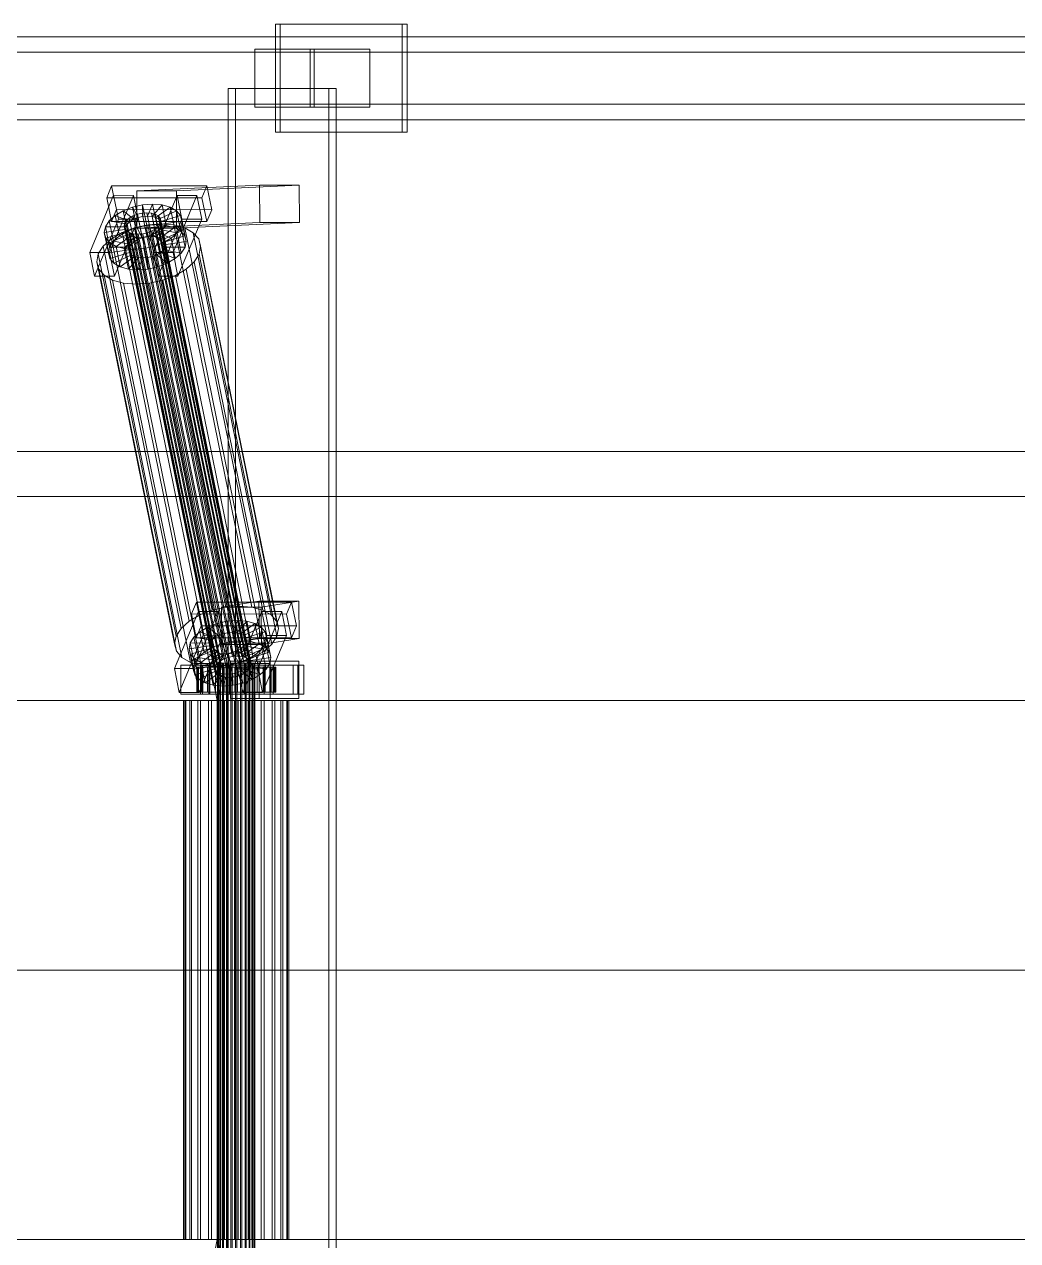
# Model space of a CAD drawing. Header units: millimetres. Extents: x -1970 to 34302, y -65268 to 6837.
# Drawn here: x 22670 to 23149, y -18130 to -17544 of the extents above; entities that cross this region are included whole.
import ezdxf

# ---------------------------------------------------------------- set-up
doc = ezdxf.new("R2010")
doc.units = ezdxf.units.MM
doc.layers.add('superior_C02', color=7, linetype='Continuous', lineweight=0)

msp = doc.modelspace()

# ---------------------------------------------------------------- linework, layer by layer
at = {"layer": 'superior_C02'}
for p, q in [((22852.637, -17544), (22791.431, -17544)), ((22791.431, -17544), (22791.431, -17596)), ((22793.769, -17544), (22791.431, -17544)), ((22793.769, -17596), (22793.769, -17544)), ((22793.769, -17544), (22854.975, -17544)), ((22852.637, -17596), (22852.637, -17544)), ((22852.637, -17544), (22854.975, -17544)), ((22854.975, -17544), (22854.975, -17596)), ((23550.312, -17550), (22402.707, -17550)), ((22414.397, -17550), (23562.002, -17550)), ((23604.381, -17550), (22456.776, -17550)), ((22471.389, -17550), (23618.994, -17550)), ((23609.601, -17557.5), (22406.465, -17557.5)), ((22410.639, -17557.5), (23613.774, -17557.5)), ((22810.212, -17556), (22781.522, -17556)), ((22781.522, -17556), (22781.522, -17584)), ((22808.273, -17556), (22781.522, -17556)), ((22808.273, -17584), (22808.273, -17556)), ((22808.273, -17556), (22836.963, -17556)), ((22810.212, -17584), (22810.212, -17556)), ((22810.212, -17556), (22836.963, -17556)), ((22836.963, -17556), (22836.963, -17584)), ((22817.236, -17575), (22768.654, -17575)), ((22768.654, -17575), (22768.654, -18425)), ((22772.161, -17575), (22768.654, -17575)), ((22772.161, -18425), (22772.161, -17575)), ((22772.161, -17575), (22820.743, -17575)), ((22817.236, -18425), (22817.236, -17575)), ((22817.236, -17575), (22820.743, -17575)), ((22820.743, -17575), (22820.743, -18425)), ((22406.465, -17582.5), (23609.601, -17582.5)), ((22410.639, -17582.5), (23613.774, -17582.5)), ((22781.522, -17584), (22810.212, -17584)), ((22781.522, -17584), (22808.273, -17584)), ((22836.963, -17584), (22808.273, -17584)), ((22836.963, -17584), (22810.212, -17584)), ((22402.707, -17590), (23550.312, -17590)), ((22414.397, -17590), (23562.002, -17590)), ((22456.776, -17590), (23604.381, -17590)), ((22471.389, -17590), (23618.994, -17590)), ((22791.431, -17596), (22852.637, -17596)), ((22791.431, -17596), (22793.769, -17596)), ((22854.975, -17596), (22793.769, -17596)), ((22854.975, -17596), (22852.637, -17596)), ((22712.521, -17621.857), (22710.12, -17627.592)), ((22714.855, -17633.325), (22712.521, -17621.857)), ((22712.521, -17621.857), (22758.425, -17621.914)), ((22783.859, -17621.488), (22724.639, -17624.356)), ((22743.765, -17624.356), (22802.986, -17621.488)), ((22756.025, -17627.65), (22758.425, -17621.914)), ((22758.425, -17621.914), (22760.759, -17633.382)), ((22783.934, -17639.486), (22783.859, -17621.488)), ((22783.859, -17621.488), (22802.986, -17621.488)), ((22802.986, -17621.488), (22803.061, -17639.486)), ((22713.47, -17626.449), (22701.946, -17653.98)), ((22756.025, -17627.65), (22710.12, -17627.592)), ((22710.12, -17627.592), (22712.454, -17639.061)), ((22711.51, -17653.992), (22723.033, -17626.461)), ((22715.803, -17637.917), (22713.47, -17626.449)), ((22713.47, -17626.449), (22723.033, -17626.461)), ((22723.033, -17626.461), (22725.367, -17637.929)), ((22743.765, -17624.356), (22724.639, -17624.356)), ((22724.639, -17624.356), (22724.713, -17642.354)), ((22744.072, -17626.487), (22732.549, -17654.019)), ((22742.113, -17654.031), (22753.636, -17626.499)), ((22743.84, -17642.354), (22743.765, -17624.356)), ((22746.406, -17637.955), (22744.072, -17626.487)), ((22744.072, -17626.487), (22753.636, -17626.499)), ((22753.636, -17626.499), (22755.969, -17637.967)), ((22758.358, -17639.118), (22756.025, -17627.65)), ((22712.454, -17639.061), (22714.855, -17633.325)), ((22714.262, -17636.164), (22718.095, -17633.91)), ((22760.759, -17633.382), (22714.855, -17633.325)), ((22718.095, -17633.91), (22722.583, -17632.183)), ((22718.095, -17633.91), (22723.159, -17637.975)), ((22720.095, -17643.74), (22718.095, -17633.91)), ((22722.583, -17632.183), (22727.421, -17631.1)), ((22722.583, -17632.183), (22725.285, -17637.157)), ((22724.583, -17642.013), (22722.583, -17632.183)), ((22722.826, -17636.336), (22724.952, -17635.518)), ((22724.952, -17635.518), (22727.244, -17635.005)), ((22768.461, -17849.317), (22724.952, -17635.518)), ((22727.244, -17635.005), (22729.545, -17634.832)), ((22770.752, -17848.804), (22727.244, -17635.005)), ((22727.421, -17631.1), (22732.279, -17630.735)), ((22727.421, -17631.1), (22727.577, -17636.643)), ((22729.421, -17640.93), (22727.421, -17631.1)), ((22729.545, -17634.832), (22731.699, -17635.011)), ((22773.054, -17848.631), (22729.545, -17634.832)), ((22732.279, -17630.735), (22729.878, -17636.47)), ((22731.699, -17635.011), (22733.559, -17635.529)), ((22775.208, -17848.809), (22731.699, -17635.011)), ((22736.826, -17631.112), (22732.032, -17636.649)), ((22734.279, -17640.564), (22732.279, -17630.735)), ((22732.279, -17630.735), (22736.826, -17631.112)), ((22733.559, -17635.529), (22734.998, -17636.352)), ((22777.068, -17849.328), (22733.559, -17635.529)), ((22740.753, -17632.206), (22733.892, -17637.167)), ((22743.791, -17633.943), (22735.332, -17637.99)), ((22738.827, -17640.942), (22736.826, -17631.112)), ((22736.826, -17631.112), (22740.753, -17632.206)), ((22742.753, -17642.036), (22740.753, -17632.206)), ((22740.753, -17632.206), (22743.791, -17633.943)), ((22745.792, -17643.772), (22743.791, -17633.943)), ((22743.791, -17633.943), (22745.734, -17636.203)), ((22760.759, -17633.382), (22758.358, -17639.118)), ((22704.28, -17665.449), (22715.803, -17637.917)), ((22708.986, -17644.431), (22709.547, -17641.61)), ((22709.547, -17641.61), (22711.347, -17638.79)), ((22709.547, -17641.61), (22719.111, -17641.622)), ((22711.548, -17651.44), (22709.547, -17641.61)), ((22711.347, -17638.79), (22714.262, -17636.164)), ((22711.347, -17638.79), (22719.963, -17640.286)), ((22713.347, -17648.62), (22711.347, -17638.79)), ((22712.454, -17639.061), (22758.358, -17639.118)), ((22725.367, -17637.929), (22713.844, -17665.461)), ((22714.262, -17636.164), (22721.344, -17639.042)), ((22716.263, -17645.994), (22714.262, -17636.164)), ((22725.367, -17637.929), (22715.803, -17637.917)), ((22718.511, -17641.32), (22718.777, -17639.983)), ((22718.85, -17642.566), (22718.511, -17641.32)), ((22762.02, -17855.119), (22718.511, -17641.32)), ((22718.777, -17639.983), (22719.63, -17638.648)), ((22762.286, -17853.782), (22718.777, -17639.983)), ((22719.111, -17641.622), (22718.845, -17642.958)), ((22719.963, -17640.286), (22719.111, -17641.622)), ((22719.111, -17641.622), (22721.111, -17651.452)), ((22719.63, -17638.648), (22721.011, -17637.404)), ((22763.139, -17852.446), (22719.63, -17638.648)), ((22721.344, -17639.042), (22719.963, -17640.286)), ((22719.963, -17640.286), (22721.964, -17650.116)), ((22721.011, -17637.404), (22722.826, -17636.336)), ((22764.519, -17851.202), (22721.011, -17637.404)), ((22723.159, -17637.975), (22721.344, -17639.042)), ((22721.344, -17639.042), (22723.344, -17648.872)), ((22766.335, -17850.135), (22722.826, -17636.336)), ((22725.285, -17637.157), (22723.159, -17637.975)), ((22723.159, -17637.975), (22725.16, -17647.804)), ((22723.52, -17642.107), (22729.988, -17640.659)), ((22729.421, -17640.93), (22724.583, -17642.013)), ((22783.934, -17639.486), (22724.713, -17642.354)), ((22727.577, -17636.643), (22725.285, -17637.157)), ((22725.285, -17637.157), (22727.286, -17646.986)), ((22729.878, -17636.47), (22727.577, -17636.643)), ((22727.577, -17636.643), (22729.577, -17646.473)), ((22734.279, -17640.564), (22729.421, -17640.93)), ((22729.577, -17646.473), (22729.421, -17640.93)), ((22729.878, -17636.47), (22731.879, -17646.3)), ((22732.032, -17636.649), (22729.878, -17636.47)), ((22729.988, -17640.659), (22736.483, -17640.17)), ((22767.495, -17824.968), (22729.988, -17640.659)), ((22731.879, -17646.3), (22734.279, -17640.564)), ((22732.032, -17636.649), (22734.033, -17646.479)), ((22733.892, -17637.167), (22732.032, -17636.649)), ((22735.139, -17641.341), (22733.758, -17642.585)), ((22733.892, -17637.167), (22735.893, -17646.997)), ((22735.332, -17637.99), (22733.892, -17637.167)), ((22734.033, -17646.479), (22738.827, -17640.942)), ((22738.827, -17640.942), (22734.279, -17640.564)), ((22734.883, -17665.487), (22746.406, -17637.955)), ((22734.998, -17636.352), (22735.918, -17637.422)), ((22778.507, -17850.15), (22734.998, -17636.352)), ((22735.991, -17640.005), (22735.139, -17641.341)), ((22778.648, -17855.139), (22735.139, -17641.341)), ((22735.332, -17637.99), (22737.332, -17647.82)), ((22736.252, -17639.061), (22735.332, -17637.99)), ((22735.472, -17642.979), (22736.325, -17641.643)), ((22735.918, -17637.422), (22736.257, -17638.668)), ((22779.427, -17851.221), (22735.918, -17637.422)), ((22736.257, -17638.668), (22735.991, -17640.005)), ((22735.991, -17640.005), (22779.5, -17853.804)), ((22745.734, -17636.203), (22736.252, -17639.061)), ((22736.252, -17639.061), (22738.252, -17648.891)), ((22736.591, -17640.307), (22736.252, -17639.061)), ((22779.766, -17852.467), (22736.257, -17638.668)), ((22736.325, -17641.643), (22736.591, -17640.307)), ((22736.325, -17641.643), (22745.888, -17641.655)), ((22738.325, -17651.473), (22736.325, -17641.643)), ((22736.483, -17640.17), (22742.562, -17640.674)), ((22773.99, -17824.479), (22736.483, -17640.17)), ((22746.449, -17638.834), (22736.591, -17640.307)), ((22736.591, -17640.307), (22738.591, -17650.137)), ((22742.753, -17642.036), (22738.827, -17640.942)), ((22742.562, -17640.674), (22747.811, -17642.137)), ((22780.069, -17824.984), (22742.562, -17640.674)), ((22803.061, -17639.486), (22743.84, -17642.354)), ((22745.888, -17641.655), (22744.088, -17644.475)), ((22755.969, -17637.967), (22744.446, -17665.499)), ((22747.735, -17646.033), (22745.734, -17636.203)), ((22745.734, -17636.203), (22746.449, -17638.834)), ((22746.449, -17638.834), (22745.888, -17641.655)), ((22745.888, -17641.655), (22747.888, -17651.485)), ((22755.969, -17637.967), (22746.406, -17637.955)), ((22748.45, -17648.664), (22746.449, -17638.834)), ((22803.061, -17639.486), (22783.934, -17639.486)), ((22708.5, -17650.939), (22712.397, -17647.428)), ((22708.986, -17644.431), (22718.845, -17642.958)), ((22709.701, -17647.062), (22708.986, -17644.431)), ((22710.986, -17654.261), (22708.986, -17644.431)), ((22709.701, -17647.062), (22719.183, -17644.204)), ((22711.644, -17649.322), (22709.701, -17647.062)), ((22711.701, -17656.892), (22709.701, -17647.062)), ((22711.644, -17649.322), (22720.104, -17645.275)), ((22712.397, -17647.428), (22717.52, -17644.416)), ((22749.905, -17831.737), (22712.397, -17647.428)), ((22716.263, -17645.994), (22713.347, -17648.62)), ((22714.682, -17651.059), (22721.543, -17646.098)), ((22720.095, -17643.74), (22716.263, -17645.994)), ((22723.344, -17648.872), (22716.263, -17645.994)), ((22717.52, -17644.416), (22723.52, -17642.107)), ((22755.028, -17828.725), (22717.52, -17644.416)), ((22718.609, -17652.153), (22723.403, -17646.616)), ((22718.845, -17642.958), (22719.183, -17644.204)), ((22718.845, -17642.958), (22720.845, -17652.788)), ((22719.77, -17643.637), (22718.85, -17642.566)), ((22762.359, -17856.365), (22718.85, -17642.566)), ((22719.183, -17644.204), (22720.104, -17645.275)), ((22719.183, -17644.204), (22721.184, -17654.034)), ((22721.21, -17644.459), (22719.77, -17643.637)), ((22763.279, -17857.435), (22719.77, -17643.637)), ((22724.583, -17642.013), (22720.095, -17643.74)), ((22725.16, -17647.804), (22720.095, -17643.74)), ((22720.104, -17645.275), (22721.543, -17646.098)), ((22720.104, -17645.275), (22722.104, -17655.105)), ((22723.07, -17644.978), (22721.21, -17644.459)), ((22764.718, -17858.258), (22721.21, -17644.459)), ((22721.543, -17646.098), (22723.403, -17646.616)), ((22721.543, -17646.098), (22723.543, -17655.927)), ((22725.224, -17645.156), (22723.07, -17644.978)), ((22766.578, -17858.776), (22723.07, -17644.978)), ((22723.156, -17652.53), (22725.557, -17646.795)), ((22723.403, -17646.616), (22725.557, -17646.795)), ((22723.403, -17646.616), (22725.403, -17656.446)), ((22761.028, -17826.416), (22723.52, -17642.107)), ((22727.286, -17646.986), (22724.583, -17642.013)), ((22724.713, -17642.354), (22743.84, -17642.354)), ((22725.16, -17647.804), (22727.286, -17646.986)), ((22727.525, -17644.983), (22725.224, -17645.156)), ((22768.733, -17858.955), (22725.224, -17645.156)), ((22725.557, -17646.795), (22727.858, -17646.622)), ((22725.557, -17646.795), (22727.558, -17656.624)), ((22727.286, -17646.986), (22729.577, -17646.473)), ((22729.817, -17644.47), (22727.525, -17644.983)), ((22771.034, -17858.782), (22727.525, -17644.983)), ((22727.858, -17646.622), (22730.15, -17646.108)), ((22728.015, -17652.165), (22727.858, -17646.622)), ((22727.858, -17646.622), (22729.859, -17656.451)), ((22729.577, -17646.473), (22731.879, -17646.3)), ((22731.943, -17643.652), (22729.817, -17644.47)), ((22773.325, -17858.269), (22729.817, -17644.47)), ((22730.15, -17646.108), (22732.276, -17645.29)), ((22732.853, -17651.082), (22730.15, -17646.108)), ((22730.15, -17646.108), (22732.15, -17655.938)), ((22731.879, -17646.3), (22734.033, -17646.479)), ((22733.758, -17642.585), (22731.943, -17643.652)), ((22775.451, -17857.451), (22731.943, -17643.652)), ((22732.276, -17645.29), (22734.091, -17644.223)), ((22737.341, -17649.355), (22732.276, -17645.29)), ((22732.276, -17645.29), (22734.276, -17655.12)), ((22777.267, -17856.383), (22733.758, -17642.585)), ((22734.033, -17646.479), (22735.893, -17646.997)), ((22734.091, -17644.223), (22735.472, -17642.979)), ((22741.173, -17647.101), (22734.091, -17644.223)), ((22734.091, -17644.223), (22736.092, -17654.053)), ((22744.088, -17644.475), (22735.472, -17642.979)), ((22735.472, -17642.979), (22737.473, -17652.809)), ((22735.893, -17646.997), (22742.753, -17642.036)), ((22735.893, -17646.997), (22737.332, -17647.82)), ((22737.332, -17647.82), (22745.792, -17643.772)), ((22741.173, -17647.101), (22737.341, -17649.355)), ((22738.252, -17648.891), (22747.735, -17646.033)), ((22744.088, -17644.475), (22741.173, -17647.101)), ((22743.173, -17656.931), (22741.173, -17647.101)), ((22745.792, -17643.772), (22742.753, -17642.036)), ((22746.089, -17654.305), (22744.088, -17644.475)), ((22747.735, -17646.033), (22745.792, -17643.772)), ((22748.45, -17648.664), (22747.735, -17646.033)), ((22747.811, -17642.137), (22751.873, -17644.459)), ((22785.319, -17826.446), (22747.811, -17642.137)), ((22751.873, -17644.459), (22754.47, -17647.481)), ((22789.38, -17828.768), (22751.873, -17644.459)), ((22754.47, -17647.481), (22755.426, -17650.998)), ((22791.978, -17831.79), (22754.47, -17647.481)), ((22706.094, -17654.709), (22708.5, -17650.939)), ((22746.007, -17835.248), (22708.5, -17650.939)), ((22711.548, -17651.44), (22710.986, -17654.261)), ((22720.845, -17652.788), (22710.986, -17654.261)), ((22713.347, -17648.62), (22711.548, -17651.44)), ((22721.111, -17651.452), (22711.548, -17651.44)), ((22714.682, -17651.059), (22711.644, -17649.322)), ((22713.644, -17659.152), (22711.644, -17649.322)), ((22721.964, -17650.116), (22713.347, -17648.62)), ((22718.609, -17652.153), (22714.682, -17651.059)), ((22716.683, -17660.889), (22714.682, -17651.059)), ((22723.156, -17652.53), (22718.609, -17652.153)), ((22720.609, -17661.983), (22718.609, -17652.153)), ((22720.845, -17652.788), (22721.111, -17651.452)), ((22721.184, -17654.034), (22720.845, -17652.788)), ((22721.111, -17651.452), (22721.964, -17650.116)), ((22721.964, -17650.116), (22723.344, -17648.872)), ((22728.015, -17652.165), (22723.156, -17652.53)), ((22725.157, -17662.36), (22723.156, -17652.53)), ((22723.344, -17648.872), (22725.16, -17647.804)), ((22732.853, -17651.082), (22728.015, -17652.165)), ((22730.015, -17661.995), (22728.015, -17652.165)), ((22737.341, -17649.355), (22732.853, -17651.082)), ((22734.853, -17660.912), (22732.853, -17651.082)), ((22737.473, -17652.809), (22736.092, -17654.053)), ((22737.332, -17647.82), (22738.252, -17648.891)), ((22739.341, -17659.184), (22737.341, -17649.355)), ((22738.325, -17651.473), (22737.473, -17652.809)), ((22737.473, -17652.809), (22746.089, -17654.305)), ((22738.252, -17648.891), (22738.591, -17650.137)), ((22738.591, -17650.137), (22738.325, -17651.473)), ((22747.888, -17651.485), (22738.325, -17651.473)), ((22738.591, -17650.137), (22748.45, -17648.664)), ((22746.089, -17654.305), (22747.888, -17651.485)), ((22747.888, -17651.485), (22748.45, -17648.664)), ((22755.426, -17650.998), (22754.676, -17654.769)), ((22792.934, -17835.307), (22755.426, -17650.998)), ((22711.51, -17653.992), (22701.946, -17653.98)), ((22701.946, -17653.98), (22704.28, -17665.449)), ((22705.343, -17658.48), (22706.094, -17654.709)), ((22706.299, -17661.997), (22705.343, -17658.48)), ((22742.851, -17842.789), (22705.343, -17658.48)), ((22743.602, -17839.018), (22706.094, -17654.709)), ((22710.986, -17654.261), (22711.701, -17656.892)), ((22713.844, -17665.461), (22711.51, -17653.992)), ((22721.184, -17654.034), (22711.701, -17656.892)), ((22711.701, -17656.892), (22713.644, -17659.152)), ((22722.104, -17655.105), (22713.644, -17659.152)), ((22713.644, -17659.152), (22716.683, -17660.889)), ((22723.543, -17655.927), (22716.683, -17660.889)), ((22725.403, -17656.446), (22720.609, -17661.983)), ((22722.104, -17655.105), (22721.184, -17654.034)), ((22723.543, -17655.927), (22722.104, -17655.105)), ((22725.403, -17656.446), (22723.543, -17655.927)), ((22727.558, -17656.624), (22725.157, -17662.36)), ((22727.558, -17656.624), (22725.403, -17656.446)), ((22729.859, -17656.451), (22727.558, -17656.624)), ((22732.15, -17655.938), (22729.859, -17656.451)), ((22729.859, -17656.451), (22730.015, -17661.995)), ((22734.276, -17655.12), (22732.15, -17655.938)), ((22732.15, -17655.938), (22734.853, -17660.912)), ((22742.113, -17654.031), (22732.549, -17654.019)), ((22732.549, -17654.019), (22734.883, -17665.487)), ((22736.092, -17654.053), (22734.276, -17655.12)), ((22734.276, -17655.12), (22739.341, -17659.184)), ((22734.853, -17660.912), (22739.341, -17659.184)), ((22736.092, -17654.053), (22743.173, -17656.931)), ((22739.341, -17659.184), (22743.173, -17656.931)), ((22744.446, -17665.499), (22742.113, -17654.031)), ((22743.173, -17656.931), (22746.089, -17654.305)), ((22752.27, -17658.539), (22748.373, -17662.05)), ((22754.676, -17654.769), (22752.27, -17658.539)), ((22789.778, -17842.848), (22752.27, -17658.539)), ((22754.676, -17654.769), (22792.183, -17839.078)), ((22708.897, -17665.019), (22706.299, -17661.997)), ((22743.807, -17846.306), (22706.299, -17661.997)), ((22712.959, -17667.341), (22708.897, -17665.019)), ((22746.405, -17849.328), (22708.897, -17665.019)), ((22716.683, -17660.889), (22720.609, -17661.983)), ((22720.609, -17661.983), (22725.157, -17662.36)), ((22725.157, -17662.36), (22730.015, -17661.995)), ((22730.015, -17661.995), (22734.853, -17660.912)), ((22743.249, -17665.062), (22737.25, -17667.371)), ((22748.373, -17662.05), (22743.249, -17665.062)), ((22780.757, -17849.371), (22743.249, -17665.062)), ((22785.88, -17846.359), (22748.373, -17662.05)), ((22704.28, -17665.449), (22713.844, -17665.461)), ((22718.208, -17668.803), (22712.959, -17667.341)), ((22750.466, -17851.65), (22712.959, -17667.341)), ((22724.287, -17669.308), (22718.208, -17668.803)), ((22755.716, -17853.113), (22718.208, -17668.803)), ((22730.782, -17668.819), (22724.287, -17669.308)), ((22761.795, -17853.617), (22724.287, -17669.308)), ((22737.25, -17667.371), (22730.782, -17668.819)), ((22768.29, -17853.128), (22730.782, -17668.819)), ((22734.883, -17665.487), (22744.446, -17665.499)), ((22774.757, -17851.68), (22737.25, -17667.371)), ((16335.427, -17750), (25411.088, -17750)), ((25412.557, -17750), (16336.897, -17750)), ((21805.732, -17771.702), (22743.432, -17771.702)), ((22745.175, -17771.702), (21807.476, -17771.702)), ((22743.432, -17771.702), (22763.436, -17870)), ((22743.432, -17771.702), (22745.175, -17771.702)), ((22743.432, -17771.702), (23317.533, -17771.702)), ((22765.179, -17870), (22745.175, -17771.702)), ((23319.277, -17771.702), (22745.175, -17771.702)), ((22753.363, -17822.549), (22750.962, -17828.285)), ((22755.696, -17834.017), (22753.363, -17822.549)), ((22753.363, -17822.549), (22799.267, -17822.606)), ((22783.546, -17822.189), (22765.396, -17825.057)), ((22783.789, -17840.17), (22783.546, -17822.189)), ((22783.546, -17822.189), (22802.673, -17822.189)), ((22784.523, -17825.057), (22802.673, -17822.189)), ((22796.866, -17828.342), (22799.267, -17822.606)), ((22799.267, -17822.606), (22801.601, -17834.074)), ((22802.673, -17822.189), (22802.915, -17840.17)), ((22754.311, -17827.141), (22742.788, -17854.673)), ((22755.028, -17828.725), (22749.905, -17831.737)), ((22796.866, -17828.342), (22750.962, -17828.285)), ((22750.962, -17828.285), (22753.296, -17839.753)), ((22752.351, -17854.685), (22763.875, -17827.153)), ((22756.645, -17838.609), (22754.311, -17827.141)), ((22754.311, -17827.141), (22763.875, -17827.153)), ((22761.028, -17826.416), (22755.028, -17828.725)), ((22767.495, -17824.968), (22761.028, -17826.416)), ((22763.875, -17827.153), (22766.208, -17838.621)), ((22784.523, -17825.057), (22765.396, -17825.057)), ((22765.396, -17825.057), (22765.639, -17843.038)), ((22773.99, -17824.479), (22767.495, -17824.968)), ((22784.914, -17827.179), (22773.391, -17854.711)), ((22780.069, -17824.984), (22773.99, -17824.479)), ((22785.319, -17826.446), (22780.069, -17824.984)), ((22782.954, -17854.723), (22794.477, -17827.191)), ((22784.766, -17843.038), (22784.523, -17825.057)), ((22787.248, -17838.647), (22784.914, -17827.179)), ((22784.914, -17827.179), (22794.477, -17827.191)), ((22789.38, -17828.768), (22785.319, -17826.446)), ((22791.978, -17831.79), (22789.38, -17828.768)), ((22794.477, -17827.191), (22796.811, -17838.659)), ((22799.2, -17839.81), (22796.866, -17828.342)), ((22746.007, -17835.248), (22743.602, -17839.018)), ((22749.905, -17831.737), (22746.007, -17835.248)), ((22753.296, -17839.753), (22755.696, -17834.017)), ((22755.104, -17836.856), (22758.936, -17834.603)), ((22801.601, -17834.074), (22755.696, -17834.017)), ((22758.936, -17834.603), (22763.424, -17832.875)), ((22758.936, -17834.603), (22764.001, -17838.667)), ((22760.937, -17844.433), (22758.936, -17834.603)), ((22763.424, -17832.875), (22768.262, -17831.792)), ((22763.424, -17832.875), (22766.127, -17837.849)), ((22765.425, -17842.705), (22763.424, -17832.875)), ((22768.262, -17831.792), (22773.121, -17831.427)), ((22768.262, -17831.792), (22768.419, -17837.336)), ((22770.263, -17841.622), (22768.262, -17831.792)), ((22773.121, -17831.427), (22770.72, -17837.163)), ((22777.668, -17831.804), (22772.874, -17837.341)), ((22775.121, -17841.257), (22773.121, -17831.427)), ((22773.121, -17831.427), (22777.668, -17831.804)), ((22781.595, -17832.898), (22774.734, -17837.86)), ((22784.633, -17834.635), (22776.173, -17838.682)), ((22779.668, -17841.634), (22777.668, -17831.804)), ((22777.668, -17831.804), (22781.595, -17832.898)), ((22783.595, -17842.728), (22781.595, -17832.898)), ((22781.595, -17832.898), (22784.633, -17834.635)), ((22786.633, -17844.465), (22784.633, -17834.635)), ((22784.633, -17834.635), (22786.576, -17836.895)), ((22792.934, -17835.307), (22791.978, -17831.79)), ((22792.183, -17839.078), (22792.934, -17835.307)), ((22801.601, -17834.074), (22799.2, -17839.81)), ((22743.602, -17839.018), (22742.851, -17842.789)), ((22745.122, -17866.141), (22756.645, -17838.609)), ((22750.389, -17842.302), (22752.189, -17839.482)), ((22752.189, -17839.482), (22755.104, -17836.856)), ((22752.189, -17839.482), (22760.805, -17840.978)), ((22754.189, -17849.312), (22752.189, -17839.482)), ((22753.296, -17839.753), (22799.2, -17839.81)), ((22766.208, -17838.621), (22754.685, -17866.153)), ((22755.104, -17836.856), (22762.186, -17839.734)), ((22757.104, -17846.686), (22755.104, -17836.856)), ((22766.208, -17838.621), (22756.645, -17838.609)), ((22760.805, -17840.978), (22759.952, -17842.314)), ((22762.186, -17839.734), (22760.805, -17840.978)), ((22760.805, -17840.978), (22762.805, -17850.808)), ((22764.001, -17838.667), (22762.186, -17839.734)), ((22762.186, -17839.734), (22764.186, -17849.564)), ((22766.127, -17837.849), (22764.001, -17838.667)), ((22764.001, -17838.667), (22766.001, -17848.497)), ((22783.789, -17840.17), (22765.639, -17843.038)), ((22768.419, -17837.336), (22766.127, -17837.849)), ((22766.127, -17837.849), (22768.127, -17847.679)), ((22770.72, -17837.163), (22768.419, -17837.336)), ((22768.419, -17837.336), (22770.419, -17847.165)), ((22775.121, -17841.257), (22770.263, -17841.622)), ((22770.72, -17837.163), (22772.72, -17846.992)), ((22772.874, -17837.341), (22770.72, -17837.163)), ((22772.72, -17846.992), (22775.121, -17841.257)), ((22772.874, -17837.341), (22774.874, -17847.171)), ((22774.734, -17837.86), (22772.874, -17837.341)), ((22774.734, -17837.86), (22776.734, -17847.689)), ((22776.173, -17838.682), (22774.734, -17837.86)), ((22779.668, -17841.634), (22775.121, -17841.257)), ((22775.725, -17866.179), (22787.248, -17838.647)), ((22776.173, -17838.682), (22778.174, -17848.512)), ((22777.093, -17839.753), (22776.173, -17838.682)), ((22786.576, -17836.895), (22777.093, -17839.753)), ((22777.093, -17839.753), (22779.094, -17849.583)), ((22777.432, -17840.999), (22777.093, -17839.753)), ((22777.166, -17842.335), (22777.432, -17840.999)), ((22787.291, -17839.526), (22777.432, -17840.999)), ((22777.432, -17840.999), (22779.433, -17850.829)), ((22802.915, -17840.17), (22783.789, -17840.17)), ((22802.915, -17840.17), (22784.766, -17843.038)), ((22796.811, -17838.659), (22785.288, -17866.191)), ((22788.576, -17846.725), (22786.576, -17836.895)), ((22786.576, -17836.895), (22787.291, -17839.526)), ((22787.291, -17839.526), (22786.73, -17842.347)), ((22796.811, -17838.659), (22787.248, -17838.647)), ((22789.291, -17849.356), (22787.291, -17839.526)), ((22789.778, -17842.848), (22792.183, -17839.078)), ((22742.851, -17842.789), (22743.807, -17846.306)), ((22743.807, -17846.306), (22746.405, -17849.328)), ((22749.828, -17845.123), (22750.389, -17842.302)), ((22749.828, -17845.123), (22759.686, -17843.65)), ((22750.543, -17847.754), (22749.828, -17845.123)), ((22751.828, -17854.953), (22749.828, -17845.123)), ((22750.389, -17842.302), (22759.952, -17842.314)), ((22752.389, -17852.132), (22750.389, -17842.302)), ((22750.543, -17847.754), (22760.025, -17844.897)), ((22752.486, -17850.015), (22760.945, -17845.967)), ((22757.104, -17846.686), (22754.189, -17849.312)), ((22755.524, -17851.751), (22762.385, -17846.79)), ((22760.937, -17844.433), (22757.104, -17846.686)), ((22764.186, -17849.564), (22757.104, -17846.686)), ((22759.952, -17842.314), (22759.686, -17843.65)), ((22759.686, -17843.65), (22760.025, -17844.897)), ((22759.686, -17843.65), (22761.687, -17853.48)), ((22759.952, -17842.314), (22761.953, -17852.144)), ((22760.025, -17844.897), (22760.945, -17845.967)), ((22760.025, -17844.897), (22762.026, -17854.726)), ((22765.425, -17842.705), (22760.937, -17844.433)), ((22766.001, -17848.497), (22760.937, -17844.433)), ((22760.945, -17845.967), (22762.385, -17846.79)), ((22760.945, -17845.967), (22762.946, -17855.797)), ((22762.385, -17846.79), (22764.245, -17847.308)), ((22762.385, -17846.79), (22764.385, -17856.62)), ((22770.263, -17841.622), (22765.425, -17842.705)), ((22768.127, -17847.679), (22765.425, -17842.705)), ((22765.639, -17843.038), (22784.766, -17843.038)), ((22768.127, -17847.679), (22770.419, -17847.165)), ((22768.7, -17847.314), (22770.992, -17846.801)), ((22770.419, -17847.165), (22770.263, -17841.622)), ((22770.419, -17847.165), (22772.72, -17846.992)), ((22770.992, -17846.801), (22773.118, -17845.983)), ((22773.694, -17851.774), (22770.992, -17846.801)), ((22770.992, -17846.801), (22772.992, -17856.631)), ((22772.72, -17846.992), (22774.874, -17847.171)), ((22773.118, -17845.983), (22774.933, -17844.915)), ((22778.182, -17850.047), (22773.118, -17845.983)), ((22773.118, -17845.983), (22775.118, -17855.812)), ((22774.874, -17847.171), (22779.668, -17841.634)), ((22774.874, -17847.171), (22776.734, -17847.689)), ((22774.933, -17844.915), (22776.314, -17843.671)), ((22782.015, -17847.793), (22774.933, -17844.915)), ((22774.933, -17844.915), (22776.933, -17854.745)), ((22776.314, -17843.671), (22777.166, -17842.335)), ((22784.93, -17845.167), (22776.314, -17843.671)), ((22776.314, -17843.671), (22778.314, -17853.501)), ((22776.734, -17847.689), (22783.595, -17842.728)), ((22777.166, -17842.335), (22786.73, -17842.347)), ((22779.167, -17852.165), (22777.166, -17842.335)), ((22778.174, -17848.512), (22786.633, -17844.465)), ((22779.094, -17849.583), (22788.576, -17846.725)), ((22783.595, -17842.728), (22779.668, -17841.634)), ((22780.757, -17849.371), (22785.88, -17846.359)), ((22784.93, -17845.167), (22782.015, -17847.793)), ((22786.633, -17844.465), (22783.595, -17842.728)), ((22786.73, -17842.347), (22784.93, -17845.167)), ((22786.93, -17854.997), (22784.93, -17845.167)), ((22785.88, -17846.359), (22789.778, -17842.848)), ((22788.576, -17846.725), (22786.633, -17844.465)), ((22786.73, -17842.347), (22788.73, -17852.177)), ((22789.291, -17849.356), (22788.576, -17846.725)), ((22755.361, -17853), (22745.798, -17853)), ((22745.798, -17853), (22745.798, -17867)), ((22759.827, -17853), (22745.798, -17853)), ((22746.405, -17849.328), (22750.466, -17851.65)), ((22750.466, -17851.65), (22755.716, -17853.113)), ((22752.486, -17850.015), (22750.543, -17847.754)), ((22752.543, -17857.584), (22750.543, -17847.754)), ((22752.389, -17852.132), (22751.828, -17854.953)), ((22754.189, -17849.312), (22752.389, -17852.132)), ((22761.953, -17852.144), (22752.389, -17852.132)), ((22755.524, -17851.751), (22752.486, -17850.015)), ((22754.486, -17859.844), (22752.486, -17850.015)), ((22762.805, -17850.808), (22754.189, -17849.312)), ((22755.361, -17867), (22755.361, -17853)), ((22755.361, -17853), (22769.39, -17853)), ((22759.451, -17852.845), (22755.524, -17851.751)), ((22757.524, -17861.581), (22755.524, -17851.751)), ((22802.277, -17853), (22756.373, -17853)), ((22756.373, -17853), (22756.373, -17867)), ((22759.296, -17853), (22756.373, -17853)), ((22759.296, -17867), (22759.296, -17853)), ((22759.296, -17853), (22805.2, -17853)), ((22759.451, -17852.845), (22764.245, -17847.308)), ((22763.998, -17853.223), (22759.451, -17852.845)), ((22761.451, -17862.675), (22759.451, -17852.845)), ((22759.827, -17867), (22759.827, -17853)), ((22759.827, -17853), (22769.39, -17853)), ((22761.687, -17853.48), (22761.953, -17852.144)), ((22761.953, -17852.144), (22762.805, -17850.808)), ((22763.139, -17852.446), (22762.286, -17853.782)), ((22762.805, -17850.808), (22764.186, -17849.564)), ((22764.519, -17851.202), (22763.139, -17852.446)), ((22763.834, -17852), (22763.608, -17852)), ((22763.608, -17852), (22763.996, -17852)), ((22763.608, -18148), (22763.608, -17852)), ((22764.657, -17852), (22763.834, -17852)), ((22763.834, -18148), (22763.834, -17852)), ((22763.996, -17852), (22764.97, -17852)), ((22763.996, -18148), (22763.996, -17852)), ((22763.998, -17853.223), (22766.399, -17847.487)), ((22768.856, -17852.857), (22763.998, -17853.223)), ((22764.186, -17849.564), (22766.001, -17848.497)), ((22764.245, -17847.308), (22766.399, -17847.487)), ((22764.245, -17847.308), (22766.245, -17857.138)), ((22766.335, -17850.135), (22764.519, -17851.202)), ((22766.022, -17852), (22764.657, -17852)), ((22764.657, -18148), (22764.657, -17852)), ((22764.97, -17852), (22766.464, -17852)), ((22764.97, -18148), (22764.97, -17852)), ((22766.001, -17848.497), (22768.127, -17847.679)), ((22767.835, -17852), (22766.022, -17852)), ((22766.022, -18148), (22766.022, -17852)), ((22768.461, -17849.317), (22766.335, -17850.135)), ((22766.399, -17847.487), (22768.7, -17847.314)), ((22766.399, -17847.487), (22768.399, -17857.317)), ((22766.464, -17852), (22768.377, -17852)), ((22766.464, -18148), (22766.464, -17852)), ((22769.973, -17852), (22767.835, -17852)), ((22767.835, -18148), (22767.835, -17852)), ((22768.29, -17853.128), (22774.757, -17851.68)), ((22768.377, -17852), (22770.577, -17852)), ((22768.377, -18148), (22768.377, -17852)), ((22770.752, -17848.804), (22768.461, -17849.317)), ((22768.856, -17852.857), (22768.7, -17847.314)), ((22768.7, -17847.314), (22770.7, -17857.144)), ((22773.694, -17851.774), (22768.856, -17852.857)), ((22770.857, -17862.687), (22768.856, -17852.857)), ((22769.39, -17853), (22769.39, -17867)), ((22788.888, -17851), (22769.762, -17851)), ((22769.762, -17851), (22769.762, -17869)), ((22783.674, -17851), (22769.762, -17851)), ((22772.29, -17852), (22769.973, -17852)), ((22769.973, -18148), (22769.973, -17852)), ((22770.577, -17852), (22772.916, -17852)), ((22770.577, -18148), (22770.577, -17852)), ((22773.054, -17848.631), (22770.752, -17848.804)), ((22774.629, -17852), (22772.29, -17852)), ((22772.29, -18148), (22772.29, -17852)), ((22772.916, -17852), (22775.233, -17852)), ((22772.916, -18148), (22772.916, -17852)), ((22775.208, -17848.809), (22773.054, -17848.631)), ((22778.182, -17850.047), (22773.694, -17851.774)), ((22775.695, -17861.604), (22773.694, -17851.774)), ((22776.829, -17852), (22774.629, -17852)), ((22774.629, -18148), (22774.629, -17852)), ((22774.757, -17851.68), (22780.757, -17849.371)), ((22777.068, -17849.328), (22775.208, -17848.809)), ((22775.233, -17852), (22777.371, -17852)), ((22775.233, -18148), (22775.233, -17852)), ((22785.964, -17853), (22776.401, -17853)), ((22776.401, -17853), (22776.401, -17867)), ((22790.429, -17853), (22776.401, -17853)), ((22776.734, -17847.689), (22778.174, -17848.512)), ((22778.742, -17852), (22776.829, -17852)), ((22776.829, -18148), (22776.829, -17852)), ((22778.507, -17850.15), (22777.068, -17849.328)), ((22777.371, -17852), (22779.185, -17852)), ((22777.371, -18148), (22777.371, -17852)), ((22778.174, -17848.512), (22779.094, -17849.583)), ((22782.015, -17847.793), (22778.182, -17850.047)), ((22780.183, -17859.877), (22778.182, -17850.047)), ((22779.167, -17852.165), (22778.314, -17853.501)), ((22779.427, -17851.221), (22778.507, -17850.15)), ((22780.236, -17852), (22778.742, -17852)), ((22778.742, -18148), (22778.742, -17852)), ((22779.094, -17849.583), (22779.433, -17850.829)), ((22779.433, -17850.829), (22779.167, -17852.165)), ((22788.73, -17852.177), (22779.167, -17852.165)), ((22779.185, -17852), (22780.549, -17852)), ((22779.185, -18148), (22779.185, -17852)), ((22779.766, -17852.467), (22779.427, -17851.221)), ((22779.433, -17850.829), (22789.291, -17849.356)), ((22779.5, -17853.804), (22779.766, -17852.467)), ((22781.21, -17852), (22780.236, -17852)), ((22780.236, -18148), (22780.236, -17852)), ((22780.549, -17852), (22781.372, -17852)), ((22780.549, -18148), (22780.549, -17852)), ((22781.598, -17852), (22781.21, -17852)), ((22781.21, -17852), (22781.21, -18148)), ((22781.372, -17852), (22781.598, -17852)), ((22781.372, -18148), (22781.372, -17852)), ((22781.598, -18148), (22781.598, -17852)), ((22784.015, -17857.623), (22782.015, -17847.793)), ((22783.674, -17869), (22783.674, -17851)), ((22783.674, -17851), (22802.8, -17851)), ((22785.964, -17867), (22785.964, -17853)), ((22785.964, -17853), (22799.993, -17853)), ((22786.93, -17854.997), (22788.73, -17852.177)), ((22788.73, -17852.177), (22789.291, -17849.356)), ((22788.888, -17869), (22788.888, -17851)), ((22788.888, -17851), (22802.8, -17851)), ((22790.429, -17867), (22790.429, -17853)), ((22790.429, -17853), (22799.993, -17853)), ((22799.993, -17853), (22799.993, -17867)), ((22802.277, -17867), (22802.277, -17853)), ((22802.277, -17853), (22805.2, -17853)), ((22802.8, -17851), (22802.8, -17869)), ((22805.2, -17853), (22805.2, -17867)), ((22752.351, -17854.685), (22742.788, -17854.673)), ((22742.788, -17854.673), (22745.122, -17866.141)), ((22761.687, -17853.48), (22751.828, -17854.953)), ((22751.828, -17854.953), (22752.543, -17857.584)), ((22754.685, -17866.153), (22752.351, -17854.685)), ((22762.026, -17854.726), (22752.543, -17857.584)), ((22752.543, -17857.584), (22754.486, -17859.844)), ((22754.09, -17854), (22753.615, -17854)), ((22753.615, -17854), (22763.608, -17854)), ((22753.615, -17866), (22753.615, -17854)), ((22753.615, -17854), (22754.433, -17854)), ((22755.828, -17854), (22754.09, -17854)), ((22754.09, -17854), (22763.834, -17854)), ((22754.09, -17866), (22754.09, -17854)), ((22754.433, -17854), (22763.996, -17854)), ((22754.433, -17866), (22754.433, -17854)), ((22754.433, -17854), (22756.489, -17854)), ((22762.946, -17855.797), (22754.486, -17859.844)), ((22755.716, -17853.113), (22761.795, -17853.617)), ((22758.709, -17854), (22755.828, -17854)), ((22755.828, -17854), (22764.657, -17854)), ((22755.828, -17866), (22755.828, -17854)), ((22756.489, -17854), (22764.97, -17854)), ((22756.489, -17866), (22756.489, -17854)), ((22756.489, -17854), (22759.643, -17854)), ((22764.385, -17856.62), (22757.524, -17861.581)), ((22762.536, -17854), (22758.709, -17854)), ((22758.709, -17854), (22766.022, -17854)), ((22758.709, -17866), (22758.709, -17854)), ((22759.643, -17854), (22766.464, -17854)), ((22759.643, -17866), (22759.643, -17854)), ((22759.643, -17854), (22763.681, -17854)), ((22766.245, -17857.138), (22761.451, -17862.675)), ((22762.026, -17854.726), (22761.687, -17853.48)), ((22761.795, -17853.617), (22768.29, -17853.128)), ((22762.286, -17853.782), (22762.02, -17855.119)), ((22762.02, -17855.119), (22762.359, -17856.365)), ((22762.946, -17855.797), (22762.026, -17854.726)), ((22762.359, -17856.365), (22763.279, -17857.435)), ((22767.05, -17854), (22762.536, -17854)), ((22762.536, -17854), (22767.835, -17854)), ((22762.536, -17866), (22762.536, -17854)), ((22764.385, -17856.62), (22762.946, -17855.797)), ((22763.279, -17857.435), (22764.718, -17858.258)), ((22763.608, -17854), (22763.834, -17854)), ((22763.608, -17854), (22763.608, -17866)), ((22763.996, -17854), (22763.608, -17854)), ((22763.681, -17854), (22768.377, -17854)), ((22763.681, -17866), (22763.681, -17854)), ((22763.681, -17854), (22768.327, -17854)), ((22763.834, -17854), (22764.657, -17854)), ((22763.834, -17854), (22763.834, -17866)), ((22763.996, -17854), (22763.996, -17866)), ((22764.97, -17854), (22763.996, -17854)), ((22765.998, -17863.052), (22763.998, -17853.223)), ((22766.245, -17857.138), (22764.385, -17856.62)), ((22764.657, -17854), (22766.022, -17854)), ((22764.657, -17854), (22764.657, -17866)), ((22764.718, -17858.258), (22766.578, -17858.776)), ((22764.97, -17854), (22764.97, -17866)), ((22766.464, -17854), (22764.97, -17854)), ((22768.399, -17857.317), (22765.998, -17863.052)), ((22766.022, -17854), (22767.835, -17854)), ((22766.022, -17854), (22766.022, -17866)), ((22768.399, -17857.317), (22766.245, -17857.138)), ((22766.464, -17854), (22766.464, -17866)), ((22768.377, -17854), (22766.464, -17854)), ((22766.578, -17858.776), (22768.733, -17858.955)), ((22771.942, -17854), (22767.05, -17854)), ((22767.05, -17854), (22769.973, -17854)), ((22767.05, -17866), (22767.05, -17854)), ((22767.835, -17854), (22769.973, -17854)), ((22767.835, -17854), (22767.835, -17866)), ((22768.327, -17854), (22770.577, -17854)), ((22768.327, -17866), (22768.327, -17854)), ((22768.327, -17854), (22773.264, -17854)), ((22768.377, -17854), (22768.377, -17866)), ((22770.577, -17854), (22768.377, -17854)), ((22770.7, -17857.144), (22768.399, -17857.317)), ((22768.733, -17858.955), (22771.034, -17858.782)), ((22769.973, -17854), (22772.29, -17854)), ((22769.973, -17854), (22769.973, -17866)), ((22770.577, -17854), (22770.577, -17866)), ((22772.916, -17854), (22770.577, -17854)), ((22772.992, -17856.631), (22770.7, -17857.144)), ((22770.7, -17857.144), (22770.857, -17862.687)), ((22771.034, -17858.782), (22773.325, -17858.269)), ((22776.879, -17854), (22771.942, -17854)), ((22771.942, -17854), (22772.29, -17854)), ((22771.942, -17866), (22771.942, -17854)), ((22772.29, -17854), (22774.629, -17854)), ((22772.29, -17854), (22772.29, -17866)), ((22773.264, -17854), (22772.916, -17854)), ((22772.916, -17854), (22772.916, -17866)), ((22775.233, -17854), (22772.916, -17854)), ((22775.118, -17855.812), (22772.992, -17856.631)), ((22772.992, -17856.631), (22775.695, -17861.604)), ((22773.264, -17866), (22773.264, -17854)), ((22773.264, -17854), (22778.156, -17854)), ((22773.325, -17858.269), (22775.451, -17857.451)), ((22782.954, -17854.723), (22773.391, -17854.711)), ((22773.391, -17854.711), (22775.725, -17866.179)), ((22776.879, -17854), (22774.629, -17854)), ((22774.629, -17854), (22776.829, -17854)), ((22774.629, -17854), (22774.629, -17866)), ((22776.933, -17854.745), (22775.118, -17855.812)), ((22775.118, -17855.812), (22780.183, -17859.877)), ((22778.156, -17854), (22775.233, -17854)), ((22775.233, -17854), (22775.233, -17866)), ((22777.371, -17854), (22775.233, -17854)), ((22775.451, -17857.451), (22777.267, -17856.383)), ((22781.525, -17854), (22776.829, -17854)), ((22776.829, -17854), (22778.742, -17854)), ((22776.829, -17854), (22776.829, -17866)), ((22781.525, -17854), (22776.879, -17854)), ((22776.879, -17866), (22776.879, -17854)), ((22778.314, -17853.501), (22776.933, -17854.745)), ((22776.933, -17854.745), (22784.015, -17857.623)), ((22777.267, -17856.383), (22778.648, -17855.139)), ((22782.67, -17854), (22777.371, -17854)), ((22777.371, -17854), (22777.371, -17866)), ((22779.185, -17854), (22777.371, -17854)), ((22778.156, -17866), (22778.156, -17854)), ((22778.156, -17854), (22782.67, -17854)), ((22778.314, -17853.501), (22786.93, -17854.997)), ((22778.648, -17855.139), (22779.5, -17853.804)), ((22785.563, -17854), (22778.742, -17854)), ((22778.742, -17854), (22780.236, -17854)), ((22778.742, -17854), (22778.742, -17866)), ((22786.497, -17854), (22779.185, -17854)), ((22779.185, -17854), (22779.185, -17866)), ((22780.549, -17854), (22779.185, -17854)), ((22780.183, -17859.877), (22784.015, -17857.623)), ((22788.717, -17854), (22780.236, -17854)), ((22780.236, -17854), (22781.21, -17854)), ((22780.236, -17854), (22780.236, -17866)), ((22789.378, -17854), (22780.549, -17854)), ((22780.549, -17854), (22780.549, -17866)), ((22781.372, -17854), (22780.549, -17854)), ((22781.21, -17854), (22790.773, -17854)), ((22781.21, -17866), (22781.21, -17854)), ((22781.21, -17854), (22781.598, -17854)), ((22791.116, -17854), (22781.372, -17854)), ((22781.372, -17854), (22781.372, -17866)), ((22781.598, -17854), (22781.372, -17854)), ((22785.563, -17854), (22781.525, -17854)), ((22781.525, -17866), (22781.525, -17854)), ((22791.592, -17854), (22781.598, -17854)), ((22781.598, -17854), (22781.598, -17866)), ((22782.67, -17866), (22782.67, -17854)), ((22782.67, -17854), (22786.497, -17854)), ((22785.288, -17866.191), (22782.954, -17854.723)), ((22784.015, -17857.623), (22786.93, -17854.997)), ((22788.717, -17854), (22785.563, -17854)), ((22785.563, -17866), (22785.563, -17854)), ((22786.497, -17866), (22786.497, -17854)), ((22786.497, -17854), (22789.378, -17854)), ((22790.773, -17854), (22788.717, -17854)), ((22788.717, -17866), (22788.717, -17854)), ((22789.378, -17866), (22789.378, -17854)), ((22789.378, -17854), (22791.116, -17854)), ((22790.773, -17854), (22790.773, -17866)), ((22791.592, -17854), (22790.773, -17854)), ((22791.116, -17866), (22791.116, -17854)), ((22791.116, -17854), (22791.592, -17854)), ((22791.592, -17866), (22791.592, -17854)), ((22754.486, -17859.844), (22757.524, -17861.581)), ((22757.524, -17861.581), (22761.451, -17862.675)), ((22761.451, -17862.675), (22765.998, -17863.052)), ((22765.998, -17863.052), (22770.857, -17862.687)), ((22770.857, -17862.687), (22775.695, -17861.604)), ((22775.695, -17861.604), (22780.183, -17859.877)), ((21825.736, -17870), (22763.436, -17870)), ((22765.179, -17870), (21827.48, -17870)), ((22745.122, -17866.141), (22754.685, -17866.153)), ((22745.798, -17867), (22755.361, -17867)), ((22745.798, -17867), (22759.827, -17867)), ((22747.855, -17870), (22747.218, -17870)), ((22747.218, -17870), (22748.312, -17870)), ((22747.218, -18130), (22747.218, -17870)), ((22750.177, -17870), (22747.855, -17870)), ((22747.855, -18130), (22747.855, -17870)), ((22748.312, -17870), (22751.061, -17870)), ((22748.312, -18130), (22748.312, -17870)), ((22754.029, -17870), (22750.177, -17870)), ((22750.177, -18130), (22750.177, -17870)), ((22751.061, -17870), (22755.278, -17870)), ((22751.061, -18130), (22751.061, -17870)), ((22763.608, -17866), (22753.615, -17866)), ((22753.615, -17866), (22754.09, -17866)), ((22754.433, -17866), (22753.615, -17866)), ((22759.145, -17870), (22754.029, -17870)), ((22754.029, -18130), (22754.029, -17870)), ((22763.834, -17866), (22754.09, -17866)), ((22754.09, -17866), (22755.828, -17866)), ((22763.996, -17866), (22754.433, -17866)), ((22756.489, -17866), (22754.433, -17866)), ((22755.278, -17870), (22760.676, -17870)), ((22755.278, -18130), (22755.278, -17870)), ((22769.39, -17867), (22755.361, -17867)), ((22764.657, -17866), (22755.828, -17866)), ((22755.828, -17866), (22758.709, -17866)), ((22756.373, -17867), (22802.277, -17867)), ((22756.373, -17867), (22759.296, -17867)), ((22764.97, -17866), (22756.489, -17866)), ((22759.643, -17866), (22756.489, -17866)), ((22766.022, -17866), (22758.709, -17866)), ((22758.709, -17866), (22762.536, -17866)), ((22765.179, -17870), (22759.145, -17870)), ((22759.145, -18130), (22759.145, -17870)), ((22805.2, -17867), (22759.296, -17867)), ((22766.464, -17866), (22759.643, -17866)), ((22763.681, -17866), (22759.643, -17866)), ((22769.39, -17867), (22759.827, -17867)), ((22760.676, -17870), (22766.887, -17870)), ((22760.676, -18130), (22760.676, -17870)), ((22767.835, -17866), (22762.536, -17866)), ((22762.536, -17866), (22767.05, -17866)), ((22763.436, -17870), (22763.436, -18000)), ((22763.436, -17870), (23337.537, -17870)), ((22763.834, -17866), (22763.608, -17866)), ((22763.608, -17866), (22763.996, -17866)), ((22768.377, -17866), (22763.681, -17866)), ((22768.327, -17866), (22763.681, -17866)), ((22764.657, -17866), (22763.834, -17866)), ((22763.996, -17866), (22764.97, -17866)), ((22766.022, -17866), (22764.657, -17866)), ((22764.97, -17866), (22766.464, -17866)), ((22765.179, -18000), (22765.179, -17870)), ((23339.281, -17870), (22765.179, -17870)), ((22771.719, -17870), (22765.179, -17870)), ((22765.179, -18130), (22765.179, -17870)), ((22767.835, -17866), (22766.022, -17866)), ((22766.464, -17866), (22768.377, -17866)), ((22766.887, -17870), (22773.487, -17870)), ((22766.887, -18130), (22766.887, -17870)), ((22769.973, -17866), (22767.05, -17866)), ((22767.05, -17866), (22771.942, -17866)), ((22769.973, -17866), (22767.835, -17866)), ((22770.577, -17866), (22768.327, -17866)), ((22773.264, -17866), (22768.327, -17866)), ((22768.377, -17866), (22770.577, -17866)), ((22769.762, -17869), (22788.888, -17869)), ((22783.674, -17869), (22769.762, -17869)), ((22772.29, -17866), (22769.973, -17866)), ((22770.577, -17866), (22772.916, -17866)), ((22778.32, -17870), (22771.719, -17870)), ((22771.719, -18130), (22771.719, -17870)), ((22772.29, -17866), (22771.942, -17866)), ((22771.942, -17866), (22776.879, -17866)), ((22774.629, -17866), (22772.29, -17866)), ((22772.916, -17866), (22773.264, -17866)), ((22772.916, -17866), (22775.233, -17866)), ((22778.156, -17866), (22773.264, -17866)), ((22773.487, -17870), (22780.027, -17870)), ((22773.487, -18130), (22773.487, -17870)), ((22776.829, -17866), (22774.629, -17866)), ((22774.629, -17866), (22776.879, -17866)), ((22775.233, -17866), (22778.156, -17866)), ((22775.233, -17866), (22777.371, -17866)), ((22775.725, -17866.179), (22785.288, -17866.191)), ((22776.401, -17867), (22785.964, -17867)), ((22776.401, -17867), (22790.429, -17867)), ((22778.742, -17866), (22776.829, -17866)), ((22776.829, -17866), (22781.525, -17866)), ((22776.879, -17866), (22781.525, -17866)), ((22777.371, -17866), (22782.67, -17866)), ((22777.371, -17866), (22779.185, -17866)), ((22782.67, -17866), (22778.156, -17866)), ((22784.53, -17870), (22778.32, -17870)), ((22778.32, -18130), (22778.32, -17870)), ((22780.236, -17866), (22778.742, -17866)), ((22778.742, -17866), (22785.563, -17866)), ((22779.185, -17866), (22786.497, -17866)), ((22779.185, -17866), (22780.549, -17866)), ((22780.027, -17870), (22786.061, -17870)), ((22780.027, -18130), (22780.027, -17870)), ((22781.21, -17866), (22780.236, -17866)), ((22780.236, -17866), (22788.717, -17866)), ((22780.549, -17866), (22789.378, -17866)), ((22780.549, -17866), (22781.372, -17866)), ((22790.773, -17866), (22781.21, -17866)), ((22781.598, -17866), (22781.21, -17866)), ((22781.372, -17866), (22791.116, -17866)), ((22781.372, -17866), (22781.598, -17866)), ((22781.525, -17866), (22785.563, -17866)), ((22781.598, -17866), (22791.592, -17866)), ((22786.497, -17866), (22782.67, -17866)), ((22802.8, -17869), (22783.674, -17869)), ((22789.928, -17870), (22784.53, -17870)), ((22784.53, -18130), (22784.53, -17870)), ((22785.563, -17866), (22788.717, -17866)), ((22799.993, -17867), (22785.964, -17867)), ((22786.061, -17870), (22791.177, -17870)), ((22786.061, -18130), (22786.061, -17870)), ((22789.378, -17866), (22786.497, -17866)), ((22788.717, -17866), (22790.773, -17866)), ((22802.8, -17869), (22788.888, -17869)), ((22791.116, -17866), (22789.378, -17866)), ((22794.145, -17870), (22789.928, -17870)), ((22789.928, -18130), (22789.928, -17870)), ((22799.993, -17867), (22790.429, -17867)), ((22790.773, -17866), (22791.592, -17866)), ((22791.592, -17866), (22791.116, -17866)), ((22791.177, -17870), (22795.029, -17870)), ((22791.177, -18130), (22791.177, -17870)), ((22796.894, -17870), (22794.145, -17870)), ((22794.145, -18130), (22794.145, -17870)), ((22795.029, -17870), (22797.351, -17870)), ((22795.029, -18130), (22795.029, -17870)), ((22797.988, -17870), (22796.894, -17870)), ((22796.894, -17870), (22796.894, -18130)), ((22797.351, -17870), (22797.988, -17870)), ((22797.351, -18130), (22797.351, -17870)), ((22797.988, -18130), (22797.988, -17870)), ((22805.2, -17867), (22802.277, -17867)), ((21825.736, -18000), (22763.436, -18000)), ((22765.179, -18000), (21827.48, -18000)), ((22763.436, -18000), (22763.436, -18130)), ((22763.436, -18000), (23337.537, -18000)), ((22765.179, -18130), (22765.179, -18000)), ((23339.281, -18000), (22765.179, -18000)), ((21825.736, -18130), (22763.436, -18130)), ((22765.179, -18130), (21827.48, -18130)), ((22763.436, -18130), (22743.432, -18228.298)), ((22745.175, -18228.298), (22765.179, -18130)), ((22748.312, -18130), (22747.218, -18130)), ((22747.218, -18130), (22747.855, -18130)), ((22747.855, -18130), (22750.177, -18130)), ((22751.061, -18130), (22748.312, -18130)), ((22750.177, -18130), (22754.029, -18130)), ((22755.278, -18130), (22751.061, -18130)), ((22754.029, -18130), (22759.145, -18130)), ((22760.676, -18130), (22755.278, -18130)), ((22759.145, -18130), (22765.179, -18130)), ((22766.887, -18130), (22760.676, -18130)), ((22763.436, -18130), (23337.537, -18130)), ((23339.281, -18130), (22765.179, -18130)), ((22765.179, -18130), (22771.719, -18130)), ((22773.487, -18130), (22766.887, -18130)), ((22771.719, -18130), (22778.32, -18130)), ((22780.027, -18130), (22773.487, -18130)), ((22778.32, -18130), (22784.53, -18130)), ((22786.061, -18130), (22780.027, -18130)), ((22784.53, -18130), (22789.928, -18130)), ((22791.177, -18130), (22786.061, -18130)), ((22789.928, -18130), (22794.145, -18130)), ((22795.029, -18130), (22791.177, -18130)), ((22794.145, -18130), (22796.894, -18130)), ((22797.351, -18130), (22795.029, -18130)), ((22796.894, -18130), (22797.988, -18130)), ((22797.988, -18130), (22797.351, -18130))]:
    msp.add_line(p, q, dxfattribs=at)

doc.saveas('drawing.dxf')
